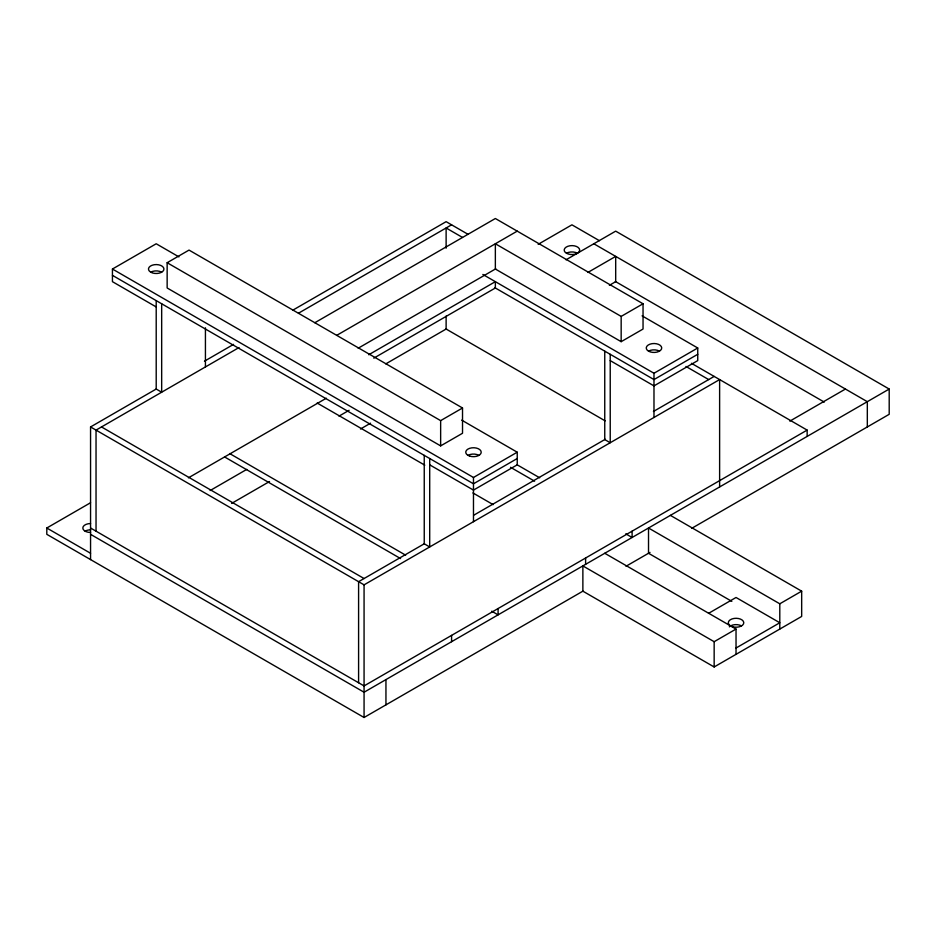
<?xml version="1.0" encoding="UTF-8"?>
<svg xmlns="http://www.w3.org/2000/svg" width="936" height="936" viewBox="0 0 936 936"><rect width="100%" height="100%" fill="white"/><g stroke="black" fill="none" stroke-linecap="round" stroke-linejoin="round"><path stroke-width="1.4" d="M156.207 306.938L112.437 281.666L112.437 269.03L156.207 243.769L178.928 256.885M167.146 262.724L189.025 250.087L462.524 407.991L462.524 433.263L440.645 445.887L167.146 287.984L167.146 262.724L440.645 420.627L462.524 407.991M90.558 559.588L90.558 426.945L156.359 388.955M204.446 361.191L233.544 344.389M293.015 310.062L446.121 221.668L468 234.292M239.019 347.548L96.034 430.104L96.034 531.168M298.479 313.221L451.585 224.827M314.835 322.721L495.355 218.509L643.044 303.779L643.044 329.039L621.165 341.675L495.355 269.03L495.355 243.769L621.165 316.403L643.044 303.779M336.714 335.357L517.234 231.133M583.046 591.072L364.069 717.491L46.8 534.327L46.8 528.009L90.558 502.737M358.172 348.227L495.776 268.796M538.177 244.319L571.931 224.827L599.438 240.704M368.725 354.767L495.355 281.666L495.355 287.984L373.792 358.16M188.405 477.84L326.325 398.209M385.796 363.87L446.53 328.805M566.023 259.81L615.689 231.145L889.2 389.048L889.2 414.309L691.704 528.337M210.132 490.546L246.765 469.392M338.996 416.134L349.105 410.307M587.902 272.434L615.689 256.394L615.689 281.666L609.371 285.316M231.601 503.416L269.51 481.537M360.477 429.016L370.586 423.177M112.437 269.03L473.476 477.477L517.234 452.205L517.234 464.841L473.476 490.101L429.706 464.841M482.847 274.447L653.983 373.253L697.741 347.993L697.741 360.617L653.983 385.889L610.225 360.617M517.234 458.523L473.476 483.795L112.437 275.348M697.741 354.299L653.983 379.571L494.594 287.551M424.394 543.711L358.593 581.689L358.593 682.753M473.745 515.21L605.335 439.241M653.422 411.477L714.156 376.412M90.558 426.945L364.069 584.848L719.62 379.571L719.62 486.954M789.844 421.13L845.442 389.037M807.148 436.422L807.148 430.104L364.069 685.912L90.558 528.009M889.2 389.048L364.069 692.23L90.558 534.327M625.997 566.268L650.005 552.415M708.529 613.372L736.035 597.484L779.793 622.756L736.035 648.016M670.398 515.373L801.672 591.166L801.672 616.438L714.156 666.97L582.871 591.166L582.871 565.906L714.156 641.698L736.035 629.062L736.035 654.334M731.823 601.368L648.519 553.27L648.519 528.009L779.793 603.802L801.672 591.166M593.81 243.758L867.321 401.684M615.338 281.467L824.265 402.094M642.084 315.853L697.741 347.993M691.435 363.297L807.148 430.104M462.524 237.451L446.121 227.986L446.121 248.192M685.959 366.456L708.681 379.571M605.171 420.872L446.121 329.039L446.121 316.052M461.694 420.135L517.234 452.205M516.871 464.642L539.674 477.793M510.541 467.298L534.608 481.186M625.774 533.824L632.104 537.486L632.104 531.168M604.75 553.27L736.035 629.062M317.164 403.03L424.792 465.169M472.914 492.944L493.178 504.644M229.648 453.55L405.651 555.177M224.581 456.943L400.585 558.57M491.751 611.196L498.081 614.858L498.081 608.54M101.497 426.945L364.069 578.53M46.8 528.009L90.558 553.27M867.321 401.661L867.321 426.945M779.793 603.802L779.793 629.062M714.156 641.698L714.156 666.97M653.983 373.253L653.983 417.468M621.165 316.403L621.165 341.675M610.225 354.299L610.225 442.74L604.75 439.581L604.75 351.152M585.608 558.008L585.608 564.326M473.476 477.477L473.476 521.691M451.585 635.38L451.585 641.698M440.645 420.627L440.645 445.887M429.706 458.523L429.706 546.952L424.242 543.793L424.242 455.364M385.948 679.583L385.948 704.866M364.069 584.848L364.069 717.491M205.429 327.799L205.429 366.935M161.671 303.779L161.671 392.207L156.207 389.048L156.207 300.62M85.094 531.168A7.734 4.469 0 0 1 90.558 529.858M90.558 532.479A7.734 4.469 0 0 1 82.824 528.009A7.734 4.469 0 0 1 90.558 523.54M648.519 351.152A7.734 4.469 0 0 0 661.459 349.14A7.734 4.469 0 0 0 651.982 343.676A7.734 4.469 0 0 0 648.519 351.152A7.734 4.469 0 0 1 659.459 351.152M150.731 272.189A7.734 4.469 0 0 0 163.671 270.188A7.734 4.469 0 0 0 154.206 264.724A7.734 4.469 0 0 0 150.731 272.189A7.734 4.469 0 0 1 161.671 272.189M468 455.364A7.734 4.469 0 0 1 478.94 455.364M729.331 626.839A7.734 4.469 0 0 1 741.511 625.915M566.467 253.246A7.734 4.469 0 0 0 579.407 251.246A7.734 4.469 0 0 0 569.93 245.77A7.734 4.469 0 0 0 566.467 253.246A7.734 4.469 0 0 1 577.407 253.246M469.603 456.078A7.734 4.469 0 0 0 481.209 452.205A7.734 4.469 0 0 0 469.603 448.344A7.734 4.469 0 0 0 469.603 456.078M730.571 625.915A7.734 4.469 0 0 0 743.512 623.902A7.734 4.469 0 0 0 734.035 618.439A7.734 4.469 0 0 0 730.571 625.915"/></g></svg>
